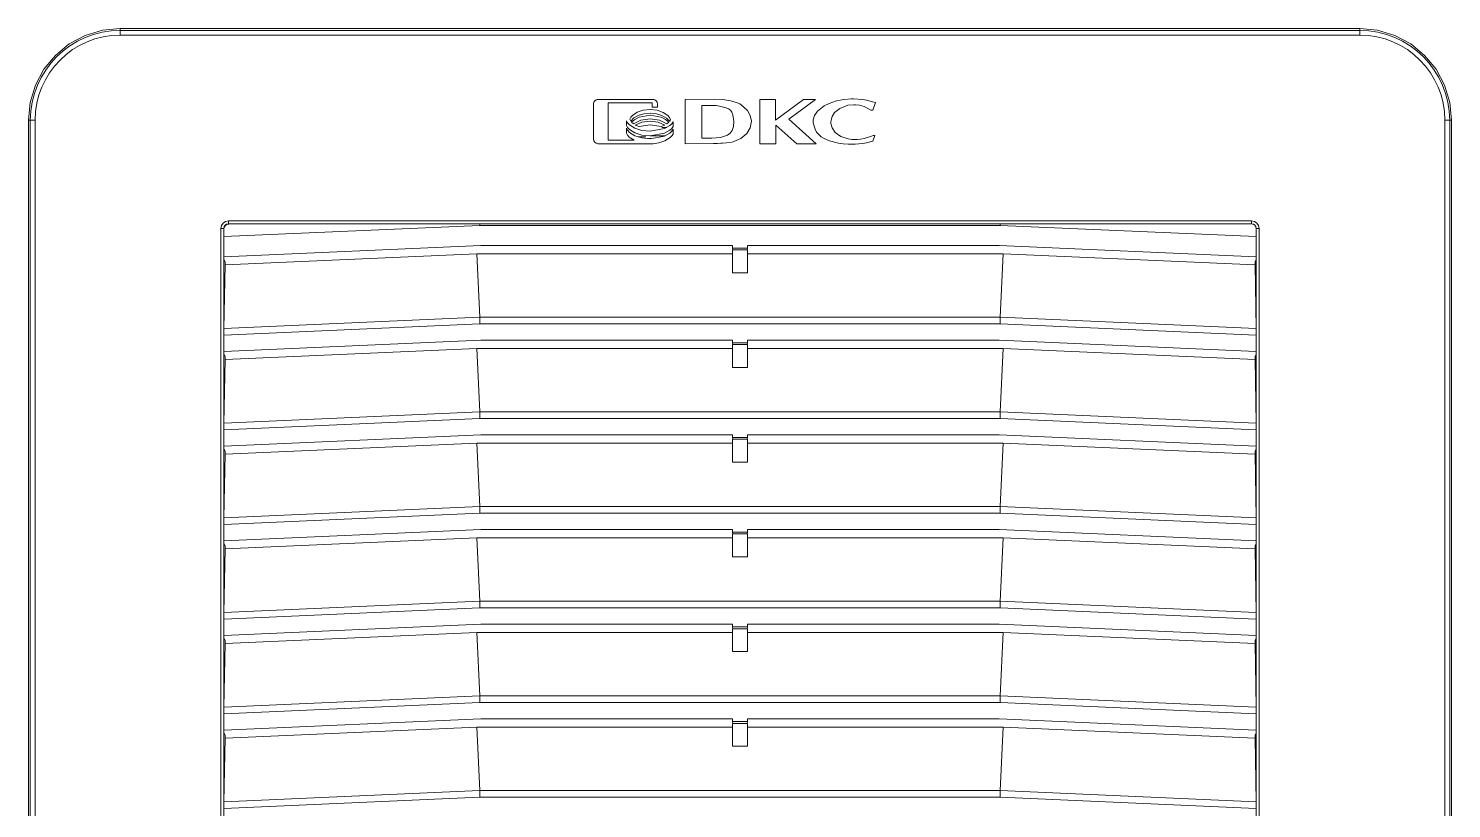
# Model space of a CAD drawing. Header units: millimetres. Extents: x -6000 to 26000, y -6000 to 26000.
# Drawn here: x 110.1 to 131.02, y -4200.89 to -4189.43 of the extents above; entities that cross this region are included whole.
import ezdxf

# ---------------------------------------------------------------- set-up
doc = ezdxf.new("R2010")
doc.units = ezdxf.units.MM
doc.header["$MEASUREMENT"] = 0
doc.layers.add('Чертеж и Рисунок_Ном._пера__7', color=7, linetype='Continuous', lineweight=15)

msp = doc.modelspace()

# ---------------------------------------------------------------- linework, layer by layer
at = {"layer": 'Чертеж и Рисунок_Ном._пера__7', "color": 7, "linetype": 'Continuous', "lineweight": 15}
for p, q in [((129.671, -4189.425), (111.449, -4189.425)), ((111.449, -4189.453), (111.449, -4189.425)), ((111.449, -4189.522), (111.449, -4189.453)), ((129.671, -4189.453), (111.449, -4189.453)), ((129.671, -4189.522), (111.449, -4189.522)), ((129.671, -4189.453), (129.671, -4189.425)), ((129.671, -4189.522), (129.671, -4189.453)), ((118.404, -4190.537), (118.404, -4191.05)), ((119.281, -4190.469), (118.471, -4190.469)), ((118.622, -4190.52), (119.267, -4190.52)), ((118.622, -4191.067), (118.622, -4190.52)), ((119.267, -4190.52), (119.267, -4190.58)), ((119.267, -4190.58), (119.348, -4190.58)), ((119.348, -4190.58), (119.348, -4190.537)), ((120.192, -4190.466), (119.755, -4190.469)), ((119.755, -4190.469), (119.755, -4191.118)), ((120.16, -4190.556), (119.999, -4190.559)), ((119.999, -4190.559), (119.999, -4191.038)), ((120.853, -4190.469), (120.853, -4191.118)), ((120.853, -4190.469), (121.083, -4190.469)), ((121.495, -4190.469), (121.083, -4190.774)), ((121.083, -4190.774), (121.083, -4190.469)), ((121.278, -4190.757), (121.67, -4190.469)), ((121.67, -4190.469), (121.495, -4190.469)), ((122.514, -4190.627), (122.553, -4190.515)), ((110.127, -4190.775), (110.1, -4190.775)), ((110.1, -4190.775), (110.1, -4208.997)), ((110.197, -4190.775), (110.127, -4190.775)), ((110.127, -4190.775), (110.127, -4208.997)), ((110.197, -4190.775), (110.197, -4208.997)), ((118.891, -4190.781), (118.891, -4190.85)), ((118.939, -4190.76), (118.953, -4190.787)), ((118.965, -4190.803), (118.993, -4190.828)), ((119.483, -4190.828), (119.512, -4190.804)), ((119.525, -4190.789), (119.539, -4190.766)), ((119.578, -4190.866), (119.578, -4190.796)), ((121.679, -4191.118), (121.278, -4190.757)), ((122.484, -4190.627), (122.514, -4190.627)), ((130.923, -4208.997), (130.923, -4190.775)), ((130.923, -4190.775), (130.993, -4190.775)), ((130.993, -4208.997), (130.993, -4190.775)), ((130.993, -4190.775), (131.02, -4190.775)), ((131.02, -4208.997), (131.02, -4190.775)), ((118.891, -4190.891), (118.891, -4190.963)), ((119.018, -4190.844), (119.076, -4190.868)), ((119.065, -4191.017), (119.176, -4191.017)), ((119.076, -4190.868), (119.238, -4190.839)), ((119.238, -4190.839), (119.399, -4190.867)), ((119.456, -4191.003), (119.243, -4191.003)), ((119.399, -4190.867), (119.457, -4190.844)), ((119.483, -4190.878), (119.413, -4190.878)), ((119.578, -4190.978), (119.578, -4190.906)), ((121.085, -4190.845), (121.396, -4191.118)), ((121.085, -4191.118), (121.085, -4190.845)), ((122.511, -4191.081), (122.54, -4190.998)), ((122.54, -4190.998), (122.516, -4190.998)), ((118.471, -4191.118), (119.281, -4191.118)), ((119.002, -4191.068), (118.622, -4191.067)), ((119.215, -4191.043), (119.25, -4191.043)), ((119.755, -4191.118), (120.17, -4191.116)), ((119.999, -4191.038), (120.146, -4191.035)), ((120.17, -4191.116), (120.174, -4191.116)), ((120.853, -4191.118), (121.085, -4191.118)), ((121.396, -4191.118), (121.679, -4191.118)), ((122.219, -4191.057), (122.281, -4191.057)), ((113.04, -4192.253), (128.08, -4192.253)), ((112.928, -4207.408), (112.928, -4192.364)), ((112.97, -4207.408), (112.97, -4192.364)), ((112.974, -4192.368), (112.97, -4192.364)), ((112.972, -4192.483), (116.735, -4192.319)), ((112.972, -4192.483), (112.974, -4192.368)), ((112.972, -4192.779), (112.972, -4192.483)), ((113.04, -4192.294), (128.08, -4192.294)), ((113.04, -4192.294), (113.044, -4192.299)), ((113.044, -4192.299), (116.735, -4192.297)), ((116.735, -4192.297), (124.385, -4192.297)), ((116.735, -4192.297), (116.735, -4192.319)), ((116.735, -4192.319), (124.384, -4192.319)), ((124.385, -4192.297), (124.384, -4192.319)), ((124.384, -4192.319), (128.148, -4192.483)), ((124.385, -4192.297), (128.095, -4192.299)), ((128.079, -4192.296), (128.08, -4192.294)), ((128.15, -4192.364), (128.148, -4192.366)), ((128.148, -4192.366), (128.148, -4192.483)), ((128.148, -4192.483), (128.148, -4192.779)), ((128.15, -4192.364), (128.15, -4207.408)), ((128.192, -4192.364), (128.192, -4207.408)), ((112.972, -4192.779), (116.748, -4192.614)), ((116.748, -4192.614), (120.449, -4192.614)), ((120.449, -4192.655), (120.449, -4192.614)), ((120.671, -4192.655), (120.449, -4192.655)), ((120.455, -4192.68), (120.449, -4192.655)), ((120.449, -4192.68), (120.455, -4192.68)), ((120.449, -4193.014), (120.449, -4192.68)), ((120.455, -4192.68), (120.665, -4192.68)), ((120.671, -4192.655), (120.665, -4192.68)), ((120.665, -4192.68), (120.671, -4192.68)), ((120.671, -4192.614), (124.372, -4192.614)), ((120.671, -4192.614), (120.671, -4192.655)), ((120.671, -4192.68), (120.671, -4193.014)), ((124.372, -4192.614), (128.148, -4192.779)), ((112.972, -4192.82), (112.972, -4192.779)), ((112.972, -4192.821), (112.972, -4192.779)), ((112.989, -4192.854), (112.972, -4192.82)), ((112.972, -4193.833), (112.989, -4192.898)), ((116.693, -4192.736), (112.989, -4192.898)), ((112.989, -4192.854), (112.989, -4192.898)), ((116.734, -4193.669), (116.693, -4192.736)), ((116.693, -4192.736), (120.449, -4192.736)), ((120.671, -4192.736), (124.427, -4192.736)), ((124.427, -4192.736), (124.386, -4193.669)), ((128.131, -4192.898), (124.427, -4192.736)), ((128.148, -4192.82), (128.131, -4192.854)), ((128.131, -4192.898), (128.131, -4192.854)), ((128.131, -4192.898), (128.147, -4193.833)), ((128.147, -4192.779), (128.147, -4192.823)), ((128.148, -4192.779), (128.148, -4192.82)), ((120.449, -4193.014), (120.671, -4193.014)), ((112.972, -4193.833), (116.734, -4193.669)), ((116.734, -4193.669), (124.386, -4193.669)), ((124.386, -4193.669), (128.147, -4193.833)), ((112.972, -4193.932), (116.736, -4193.767)), ((112.972, -4193.932), (112.972, -4194.17)), ((124.384, -4193.767), (116.736, -4193.767)), ((124.384, -4193.767), (128.148, -4193.932)), ((128.148, -4194.17), (128.148, -4193.932)), ((112.972, -4194.17), (116.748, -4194.005)), ((112.972, -4194.211), (112.972, -4194.17)), ((112.972, -4194.212), (112.972, -4194.17)), ((116.693, -4194.127), (112.989, -4194.289)), ((116.734, -4195.06), (116.693, -4194.127)), ((116.693, -4194.127), (120.449, -4194.127)), ((116.748, -4194.005), (120.449, -4194.005)), ((120.449, -4194.005), (120.449, -4194.046)), ((120.671, -4194.046), (120.449, -4194.046)), ((120.455, -4194.071), (120.449, -4194.046)), ((120.449, -4194.071), (120.455, -4194.071)), ((120.449, -4194.405), (120.449, -4194.071)), ((120.455, -4194.071), (120.665, -4194.071)), ((120.671, -4194.046), (120.665, -4194.071)), ((120.665, -4194.071), (120.671, -4194.071)), ((120.671, -4194.005), (124.372, -4194.005)), ((120.671, -4194.046), (120.671, -4194.005)), ((120.671, -4194.071), (120.671, -4194.405)), ((120.671, -4194.127), (124.427, -4194.127)), ((124.372, -4194.005), (128.148, -4194.17)), ((124.427, -4194.127), (124.386, -4195.06)), ((128.131, -4194.289), (124.427, -4194.127)), ((128.147, -4194.17), (128.147, -4194.214)), ((128.148, -4194.17), (128.148, -4194.211)), ((112.989, -4194.245), (112.972, -4194.211)), ((112.972, -4195.224), (112.989, -4194.289)), ((112.989, -4194.245), (112.989, -4194.289)), ((128.148, -4194.211), (128.131, -4194.245)), ((128.131, -4194.289), (128.131, -4194.245)), ((128.131, -4194.289), (128.147, -4195.224)), ((120.449, -4194.405), (120.671, -4194.405)), ((112.972, -4195.224), (116.734, -4195.06)), ((112.972, -4195.323), (116.736, -4195.158)), ((116.734, -4195.06), (124.386, -4195.06)), ((124.384, -4195.158), (116.736, -4195.158)), ((124.384, -4195.158), (128.148, -4195.323)), ((124.386, -4195.06), (128.147, -4195.224)), ((112.972, -4195.323), (112.972, -4195.561)), ((112.972, -4195.561), (116.748, -4195.396)), ((116.748, -4195.396), (120.449, -4195.396)), ((120.449, -4195.437), (120.449, -4195.396)), ((120.671, -4195.396), (124.372, -4195.396)), ((120.671, -4195.396), (120.671, -4195.437)), ((124.372, -4195.396), (128.148, -4195.561)), ((128.148, -4195.561), (128.148, -4195.323)), ((112.972, -4195.602), (112.972, -4195.561)), ((112.972, -4195.603), (112.972, -4195.561)), ((112.989, -4195.636), (112.972, -4195.602)), ((116.693, -4195.518), (112.989, -4195.68)), ((116.734, -4196.451), (116.693, -4195.518)), ((116.693, -4195.518), (120.449, -4195.518)), ((120.449, -4195.437), (120.671, -4195.437)), ((120.455, -4195.462), (120.449, -4195.437)), ((120.449, -4195.462), (120.455, -4195.462)), ((120.449, -4195.796), (120.449, -4195.462)), ((120.455, -4195.462), (120.665, -4195.462)), ((120.671, -4195.437), (120.665, -4195.462)), ((120.665, -4195.462), (120.671, -4195.462)), ((120.671, -4195.462), (120.671, -4195.796)), ((120.671, -4195.518), (124.427, -4195.518)), ((124.427, -4195.518), (124.386, -4196.451)), ((128.131, -4195.68), (124.427, -4195.518)), ((128.148, -4195.602), (128.131, -4195.636)), ((128.147, -4195.561), (128.147, -4195.605)), ((128.148, -4195.561), (128.148, -4195.602)), ((112.972, -4196.615), (112.989, -4195.68)), ((112.989, -4195.636), (112.989, -4195.68)), ((120.449, -4195.796), (120.671, -4195.796)), ((128.131, -4195.68), (128.131, -4195.636)), ((128.131, -4195.68), (128.147, -4196.615)), ((112.972, -4196.615), (116.734, -4196.451)), ((116.734, -4196.451), (124.386, -4196.451)), ((124.386, -4196.451), (128.147, -4196.615)), ((112.972, -4196.714), (116.736, -4196.549)), ((124.384, -4196.549), (116.736, -4196.549)), ((124.384, -4196.549), (128.148, -4196.714)), ((112.972, -4196.714), (112.972, -4196.952)), ((112.972, -4196.952), (116.748, -4196.787)), ((116.748, -4196.787), (120.449, -4196.787)), ((120.449, -4196.828), (120.449, -4196.787)), ((120.449, -4196.828), (120.671, -4196.828)), ((120.455, -4196.853), (120.449, -4196.828)), ((120.449, -4196.853), (120.455, -4196.853)), ((120.449, -4197.187), (120.449, -4196.853)), ((120.455, -4196.853), (120.665, -4196.853)), ((120.671, -4196.828), (120.665, -4196.853)), ((120.665, -4196.853), (120.671, -4196.853)), ((120.671, -4196.787), (124.372, -4196.787)), ((120.671, -4196.787), (120.671, -4196.828)), ((120.671, -4196.853), (120.671, -4197.187)), ((124.372, -4196.787), (128.148, -4196.952)), ((128.148, -4196.952), (128.148, -4196.714)), ((112.972, -4196.993), (112.972, -4196.952)), ((112.972, -4196.994), (112.972, -4196.952)), ((112.989, -4197.027), (112.972, -4196.993)), ((112.972, -4198.006), (112.989, -4197.071)), ((116.693, -4196.909), (112.989, -4197.071)), ((112.989, -4197.027), (112.989, -4197.071)), ((116.734, -4197.842), (116.693, -4196.909)), ((116.693, -4196.909), (120.449, -4196.909)), ((120.671, -4196.909), (124.427, -4196.909)), ((124.427, -4196.909), (124.386, -4197.842)), ((128.131, -4197.071), (124.427, -4196.909)), ((128.148, -4196.993), (128.131, -4197.027)), ((128.131, -4197.071), (128.131, -4197.027)), ((128.131, -4197.071), (128.147, -4198.006)), ((128.147, -4196.952), (128.147, -4196.996)), ((128.148, -4196.952), (128.148, -4196.993)), ((120.449, -4197.187), (120.671, -4197.187)), ((112.972, -4198.006), (116.734, -4197.842)), ((116.734, -4197.842), (124.386, -4197.842)), ((124.386, -4197.842), (128.147, -4198.006)), ((112.972, -4198.105), (116.736, -4197.94)), ((112.972, -4198.105), (112.972, -4198.343)), ((124.384, -4197.94), (116.736, -4197.94)), ((124.384, -4197.94), (128.148, -4198.105)), ((128.148, -4198.343), (128.148, -4198.105)), ((116.748, -4198.178), (112.972, -4198.343)), ((112.972, -4198.384), (112.972, -4198.343)), ((112.972, -4198.385), (112.972, -4198.343)), ((116.693, -4198.3), (112.989, -4198.462)), ((116.734, -4199.233), (116.693, -4198.3)), ((116.693, -4198.3), (120.449, -4198.3)), ((120.449, -4198.178), (116.748, -4198.178)), ((120.449, -4198.219), (120.449, -4198.178)), ((120.449, -4198.219), (120.671, -4198.219)), ((120.455, -4198.244), (120.449, -4198.219)), ((120.449, -4198.244), (120.455, -4198.244)), ((120.449, -4198.578), (120.449, -4198.244)), ((120.455, -4198.244), (120.665, -4198.244)), ((120.671, -4198.219), (120.665, -4198.244)), ((120.665, -4198.244), (120.671, -4198.244)), ((120.671, -4198.178), (124.372, -4198.178)), ((120.671, -4198.178), (120.671, -4198.219)), ((120.671, -4198.244), (120.671, -4198.578)), ((120.671, -4198.3), (124.427, -4198.3)), ((124.372, -4198.178), (128.148, -4198.343)), ((124.427, -4198.3), (124.386, -4199.233)), ((128.131, -4198.462), (124.427, -4198.3)), ((128.147, -4198.343), (128.147, -4198.387)), ((128.148, -4198.343), (128.148, -4198.384)), ((112.989, -4198.418), (112.972, -4198.384)), ((112.972, -4199.397), (112.989, -4198.462)), ((112.989, -4198.418), (112.989, -4198.462)), ((128.148, -4198.384), (128.131, -4198.418)), ((128.131, -4198.462), (128.131, -4198.418)), ((128.131, -4198.462), (128.147, -4199.397)), ((120.449, -4198.578), (120.671, -4198.578)), ((112.972, -4199.397), (116.734, -4199.233)), ((112.972, -4199.496), (116.736, -4199.331)), ((116.734, -4199.233), (124.386, -4199.233)), ((124.384, -4199.331), (116.736, -4199.331)), ((124.384, -4199.331), (128.148, -4199.496)), ((124.386, -4199.233), (128.147, -4199.397)), ((112.972, -4199.496), (112.972, -4199.734)), ((112.972, -4199.734), (116.748, -4199.569)), ((116.748, -4199.569), (120.449, -4199.569)), ((120.449, -4199.61), (120.449, -4199.569)), ((120.671, -4199.569), (124.372, -4199.569)), ((120.671, -4199.569), (120.671, -4199.61)), ((124.372, -4199.569), (128.148, -4199.734)), ((128.148, -4199.734), (128.148, -4199.496)), ((112.972, -4199.775), (112.972, -4199.734)), ((112.972, -4199.776), (112.972, -4199.734)), ((112.989, -4199.809), (112.972, -4199.775)), ((116.693, -4199.691), (112.989, -4199.853)), ((112.989, -4199.809), (112.989, -4199.853)), ((116.734, -4200.624), (116.693, -4199.691)), ((116.693, -4199.691), (120.449, -4199.691)), ((120.449, -4199.61), (120.671, -4199.61)), ((120.455, -4199.635), (120.449, -4199.61)), ((120.449, -4199.969), (120.449, -4199.635)), ((120.449, -4199.635), (120.455, -4199.635)), ((120.455, -4199.635), (120.665, -4199.635)), ((120.671, -4199.61), (120.665, -4199.635)), ((120.665, -4199.635), (120.671, -4199.635)), ((120.671, -4199.635), (120.671, -4199.969)), ((120.671, -4199.691), (124.427, -4199.691)), ((124.427, -4199.691), (124.386, -4200.624)), ((128.131, -4199.853), (124.427, -4199.691)), ((128.148, -4199.775), (128.131, -4199.809)), ((128.131, -4199.853), (128.131, -4199.809)), ((128.147, -4199.734), (128.147, -4199.778)), ((128.148, -4199.734), (128.148, -4199.775)), ((112.972, -4200.788), (112.989, -4199.853)), ((120.449, -4199.969), (120.671, -4199.969)), ((128.131, -4199.853), (128.147, -4200.788)), ((112.972, -4200.788), (116.734, -4200.624)), ((116.734, -4200.624), (124.386, -4200.624)), ((124.386, -4200.624), (128.147, -4200.788)), ((112.972, -4200.887), (116.736, -4200.722)), ((124.384, -4200.722), (116.736, -4200.722)), ((124.384, -4200.722), (128.148, -4200.887))]:
    msp.add_line(p, q, dxfattribs=at)
at = {"layer": 'Чертеж и Рисунок_Ном._пера__7', "color": 7, "linetype": 'Continuous', "lineweight": 15, "flags": 128}
for points in [[(111.449, -4189.425), (111.186, -4189.451), (110.933, -4189.528), (110.699, -4189.653), (110.495, -4189.821), (110.327, -4190.025), (110.202, -4190.258), (110.126, -4190.512), (110.1, -4190.775)], [(131.02, -4190.775), (130.994, -4190.512), (130.918, -4190.258), (130.793, -4190.025), (130.625, -4189.821), (130.421, -4189.653), (130.187, -4189.528), (129.934, -4189.451), (129.671, -4189.425)], [(118.471, -4190.469), (118.458, -4190.47), (118.445, -4190.474), (118.424, -4190.489), (118.409, -4190.51), (118.405, -4190.523), (118.404, -4190.537)], [(119.348, -4190.537), (119.343, -4190.51), (119.329, -4190.489), (119.307, -4190.474), (119.295, -4190.47), (119.281, -4190.469)], [(120.26, -4190.565), (120.209, -4190.559), (120.178, -4190.557), (120.16, -4190.556)], [(120.557, -4190.534), (120.532, -4190.521), (120.425, -4190.487), (120.31, -4190.471), (120.192, -4190.466)], [(120.469, -4190.793), (120.457, -4190.692), (120.442, -4190.656), (120.42, -4190.628), (120.392, -4190.607), (120.355, -4190.59), (120.26, -4190.565)], [(120.444, -4191.095), (120.471, -4191.087), (120.574, -4191.041), (120.659, -4190.968), (120.71, -4190.884), (120.727, -4190.787), (120.711, -4190.703), (120.67, -4190.632), (120.577, -4190.547), (120.557, -4190.534)], [(122.227, -4190.46), (122.199, -4190.461), (122.088, -4190.469), (121.978, -4190.491), (121.872, -4190.526), (121.799, -4190.562), (121.698, -4190.642), (121.655, -4190.705), (121.638, -4190.767), (121.637, -4190.785)], [(121.896, -4190.801), (121.898, -4190.773), (121.914, -4190.719), (121.95, -4190.662), (122.026, -4190.599), (122.145, -4190.554), (122.233, -4190.545)], [(122.553, -4190.515), (122.526, -4190.506), (122.418, -4190.478), (122.363, -4190.469), (122.227, -4190.46)], [(122.233, -4190.545), (122.26, -4190.546), (122.316, -4190.553), (122.383, -4190.572), (122.484, -4190.627)], [(119.238, -4190.935), (119.116, -4190.923), (119.013, -4190.891), (118.935, -4190.842), (118.908, -4190.812), (118.891, -4190.781)], [(119.238, -4190.616), (119.136, -4190.627), (119.048, -4190.657), (118.98, -4190.703), (118.956, -4190.73), (118.939, -4190.76)], [(118.953, -4190.787), (118.999, -4190.739), (119.065, -4190.702), (119.146, -4190.678), (119.238, -4190.669)], [(119.238, -4190.7), (119.077, -4190.728), (119.013, -4190.761), (118.965, -4190.803)], [(118.993, -4190.828), (119.1, -4190.773), (119.238, -4190.753)], [(119.238, -4190.786), (119.117, -4190.802), (119.018, -4190.844)], [(119.539, -4190.766), (119.524, -4190.735), (119.5, -4190.706), (119.432, -4190.659), (119.342, -4190.627), (119.238, -4190.616)], [(119.238, -4190.669), (119.331, -4190.678), (119.413, -4190.703), (119.479, -4190.741), (119.525, -4190.789)], [(119.512, -4190.804), (119.464, -4190.762), (119.4, -4190.729), (119.238, -4190.7)], [(119.238, -4190.753), (119.377, -4190.773), (119.483, -4190.828)], [(119.457, -4190.844), (119.359, -4190.802), (119.238, -4190.786)], [(119.578, -4190.796), (119.558, -4190.825), (119.53, -4190.852), (119.452, -4190.896), (119.238, -4190.935)], [(120.146, -4191.035), (120.274, -4191.027), (120.377, -4190.995), (120.416, -4190.964), (120.444, -4190.923), (120.463, -4190.865), (120.469, -4190.793)], [(121.637, -4190.785), (121.638, -4190.813), (121.663, -4190.907), (121.687, -4190.948), (121.754, -4191.016), (121.797, -4191.043), (121.876, -4191.078), (122.008, -4191.111), (122.076, -4191.12), (122.15, -4191.125), (122.224, -4191.127)], [(122.233, -4191.056), (122.205, -4191.055), (122.149, -4191.048), (122.043, -4191.011), (121.961, -4190.952), (121.916, -4190.887), (121.897, -4190.822), (121.896, -4190.801)], [(118.891, -4190.85), (118.908, -4190.882), (118.935, -4190.911), (119.013, -4190.96), (119.116, -4190.993), (119.238, -4191.004)], [(119.238, -4191.045), (119.116, -4191.033), (119.012, -4191.001), (118.935, -4190.952), (118.908, -4190.922), (118.891, -4190.891)], [(118.891, -4190.963), (118.906, -4190.993), (118.931, -4191.021), (119.002, -4191.068)], [(119.238, -4191.004), (119.452, -4190.965), (119.53, -4190.921), (119.558, -4190.895), (119.578, -4190.866)], [(119.578, -4190.906), (119.558, -4190.935), (119.53, -4190.962), (119.452, -4191.006), (119.238, -4191.045)], [(119.281, -4191.118), (119.367, -4191.106), (119.456, -4191.074), (119.531, -4191.029), (119.56, -4191.004), (119.578, -4190.978)], [(122.516, -4190.998), (122.491, -4191.009), (122.383, -4191.041), (122.329, -4191.05), (122.233, -4191.056)], [(118.404, -4191.05), (118.409, -4191.077), (118.424, -4191.098), (118.445, -4191.113), (118.458, -4191.117), (118.471, -4191.118)], [(120.174, -4191.116), (120.202, -4191.116), (120.229, -4191.115), (120.277, -4191.113)], [(120.277, -4191.113), (120.305, -4191.111), (120.36, -4191.107), (120.444, -4191.095)], [(122.224, -4191.127), (122.252, -4191.126), (122.363, -4191.117), (122.418, -4191.107), (122.511, -4191.081)], [(112.928, -4192.364), (112.937, -4192.321), (112.961, -4192.285), (112.997, -4192.261), (113.04, -4192.253)], [(113.04, -4192.253), (113.04, -4192.269), (113.04, -4192.282), (113.04, -4192.294)], [(128.08, -4192.253), (128.123, -4192.261), (128.159, -4192.285), (128.183, -4192.321), (128.192, -4192.364)], [(128.08, -4192.294), (128.08, -4192.282), (128.08, -4192.269), (128.08, -4192.253)], [(112.928, -4192.364), (112.944, -4192.364), (112.958, -4192.364), (112.97, -4192.364)], [(112.97, -4192.364), (112.975, -4192.337), (112.99, -4192.315), (113.013, -4192.3), (113.04, -4192.294)], [(113.044, -4192.299), (113.031, -4192.301), (113.019, -4192.304), (113.006, -4192.311), (112.995, -4192.319), (112.979, -4192.343), (112.974, -4192.368)], [(128.148, -4192.366), (128.143, -4192.34), (128.137, -4192.328), (128.128, -4192.317), (128.117, -4192.308), (128.104, -4192.301), (128.079, -4192.296)], [(128.08, -4192.294), (128.107, -4192.3), (128.129, -4192.315), (128.145, -4192.337), (128.15, -4192.364)], [(128.192, -4192.364), (128.176, -4192.364), (128.162, -4192.364), (128.15, -4192.364)], [(116.734, -4193.669), (116.734, -4193.69), (116.735, -4193.714), (116.735, -4193.74), (116.736, -4193.767)], [(124.386, -4193.669), (124.386, -4193.69), (124.385, -4193.714), (124.385, -4193.74), (124.384, -4193.767)], [(112.972, -4193.833), (112.972, -4193.854), (112.972, -4193.878), (112.972, -4193.904), (112.972, -4193.932)], [(128.148, -4193.932), (128.148, -4193.904), (128.148, -4193.878), (128.148, -4193.854), (128.147, -4193.833)], [(116.734, -4195.06), (116.734, -4195.081), (116.735, -4195.105), (116.735, -4195.131), (116.736, -4195.158)], [(124.386, -4195.06), (124.386, -4195.081), (124.385, -4195.105), (124.385, -4195.131), (124.384, -4195.158)], [(112.972, -4195.224), (112.972, -4195.245), (112.972, -4195.269), (112.972, -4195.295), (112.972, -4195.323)], [(128.148, -4195.323), (128.148, -4195.295), (128.148, -4195.269), (128.148, -4195.245), (128.147, -4195.224)], [(116.734, -4196.451), (116.734, -4196.472), (116.735, -4196.496), (116.735, -4196.522), (116.736, -4196.549)], [(124.386, -4196.451), (124.386, -4196.472), (124.385, -4196.496), (124.385, -4196.522), (124.384, -4196.549)], [(112.972, -4196.615), (112.972, -4196.636), (112.972, -4196.66), (112.972, -4196.686), (112.972, -4196.714)], [(128.148, -4196.714), (128.148, -4196.686), (128.148, -4196.66), (128.148, -4196.636), (128.147, -4196.615)], [(116.734, -4197.842), (116.734, -4197.863), (116.735, -4197.887), (116.735, -4197.913), (116.736, -4197.94)], [(124.386, -4197.842), (124.386, -4197.863), (124.385, -4197.887), (124.385, -4197.913), (124.384, -4197.94)], [(112.972, -4198.006), (112.972, -4198.027), (112.972, -4198.051), (112.972, -4198.077), (112.972, -4198.105)], [(128.148, -4198.105), (128.148, -4198.077), (128.148, -4198.051), (128.148, -4198.027), (128.147, -4198.006)], [(112.972, -4199.397), (112.972, -4199.418), (112.972, -4199.442), (112.972, -4199.468), (112.972, -4199.496)], [(116.734, -4199.233), (116.734, -4199.254), (116.735, -4199.278), (116.735, -4199.304), (116.736, -4199.331)], [(124.386, -4199.233), (124.386, -4199.254), (124.385, -4199.278), (124.385, -4199.304), (124.384, -4199.331)], [(128.148, -4199.496), (128.148, -4199.468), (128.148, -4199.442), (128.148, -4199.418), (128.147, -4199.397)], [(116.734, -4200.624), (116.734, -4200.645), (116.735, -4200.669), (116.735, -4200.695), (116.736, -4200.722)], [(124.386, -4200.624), (124.386, -4200.645), (124.385, -4200.669), (124.385, -4200.695), (124.384, -4200.722)], [(112.972, -4200.788), (112.972, -4200.809), (112.972, -4200.833), (112.972, -4200.859), (112.972, -4200.887)], [(128.148, -4200.887), (128.148, -4200.859), (128.148, -4200.833), (128.148, -4200.809), (128.147, -4200.788)]]:
    msp.add_lwpolyline(points, dxfattribs=at)
at = {"layer": 'Чертеж и Рисунок_Ном._пера__7', "color": 7, "linetype": 'Continuous', "lineweight": 15}
for centre, radius, start, end in [((111.449, -4190.775), 1.322, 90, 180), ((111.449, -4190.775), 1.252, 90, 180), ((129.671, -4190.775), 1.322, 0, 90), ((129.671, -4190.775), 1.252, 0, 90)]:
    msp.add_arc(centre, radius, start, end, dxfattribs=at)

doc.saveas('drawing.dxf')
